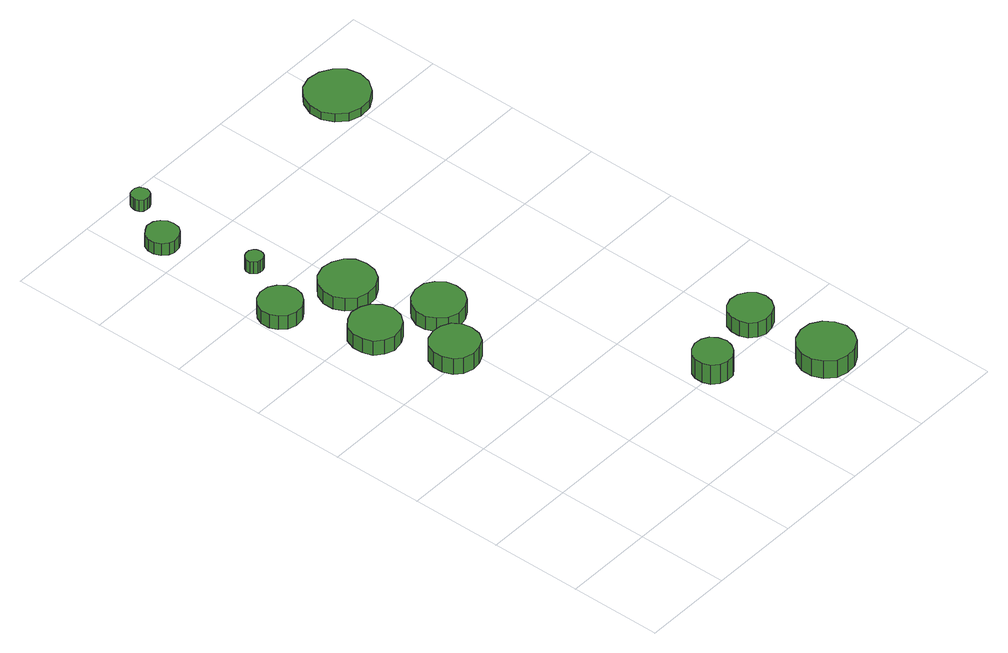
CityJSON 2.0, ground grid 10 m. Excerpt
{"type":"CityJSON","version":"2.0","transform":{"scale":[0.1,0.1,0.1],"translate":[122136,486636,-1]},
"CityObjects":{
"tree1":{"type":"SolitaryVegetationObject","attributes":{"function":"something"},"geometry":[{"type":"MultiSurface","lod":"1","boundaries":[[[0,1,2,3,4,5,6,7,8,9,10,11,12,13,14]],[[15,16,17,18,19,20,21,22,23,24,25,26,27,28,29]],[[0,29,28,1]],[[1,28,27,2]],[[2,27,26,3]],[[3,26,25,4]],[[4,25,24,5]],[[5,24,23,6]],[[6,23,22,7]],[[7,22,21,8]],[[8,21,20,9]],[[9,20,19,10]],[[10,19,18,11]],[[11,18,17,12]],[[12,17,16,13]],[[13,16,15,14]],[[14,15,29,0]]]}]},
"tree2":{"type":"SolitaryVegetationObject","attributes":{"function":"something"},"geometry":[{"type":"MultiSurface","lod":"1","boundaries":[[[30,31,32,33,34,35,36,37,38,39,40,41,42,43,44]],[[45,46,47,48,49,50,51,52,53,54,55,56,57,58,59]],[[30,59,58,31]],[[31,58,57,32]],[[32,57,56,33]],[[33,56,55,34]],[[34,55,54,35]],[[35,54,53,36]],[[36,53,52,37]],[[37,52,51,38]],[[38,51,50,39]],[[39,50,49,40]],[[40,49,48,41]],[[41,48,47,42]],[[42,47,46,43]],[[43,46,45,44]],[[44,45,59,30]]]}]},
"tree3":{"type":"SolitaryVegetationObject","attributes":{"function":"something"},"geometry":[{"type":"MultiSurface","lod":"1","boundaries":[[[60,61,62,63,64,65,66,67,68,69,70,71,72,73,74]],[[75,76,77,78,79,80,81,82,83,84,85,86,87,88,89]],[[60,89,88,61]],[[61,88,87,62]],[[62,87,86,63]],[[63,86,85,64]],[[64,85,84,65]],[[65,84,83,66]],[[66,83,82,67]],[[67,82,81,68]],[[68,81,80,69]],[[69,80,79,70]],[[70,79,78,71]],[[71,78,77,72]],[[72,77,76,73]],[[73,76,75,74]],[[74,75,89,60]]]}]},
"tree4":{"type":"SolitaryVegetationObject","attributes":{"function":"something"},"geometry":[{"type":"MultiSurface","lod":"1","boundaries":[[[90,91,92,93,94,95,96,97,98,99,100,101,102,103,104]],[[105,106,107,108,109,110,111,112,113,114,115,116,117,118,119]],[[90,119,118,91]],[[91,118,117,92]],[[92,117,116,93]],[[93,116,115,94]],[[94,115,114,95]],[[95,114,113,96]],[[96,113,112,97]],[[97,112,111,98]],[[98,111,110,99]],[[99,110,109,100]],[[100,109,108,101]],[[101,108,107,102]],[[102,107,106,103]],[[103,106,105,104]],[[104,105,119,90]]]}]},
"tree5":{"type":"SolitaryVegetationObject","attributes":{"function":"something"},"geometry":[{"type":"MultiSurface","lod":"1","boundaries":[[[120,121,122,123,124,125,126,127,128,129,130,131,132,133,134]],[[135,136,137,138,139,140,141,142,143,144,145,146,147,148,149]],[[120,149,148,121]],[[121,148,147,122]],[[122,147,146,123]],[[123,146,145,124]],[[124,145,144,125]],[[125,144,143,126]],[[126,143,142,127]],[[127,142,141,128]],[[128,141,140,129]],[[129,140,139,130]],[[130,139,138,131]],[[131,138,137,132]],[[132,137,136,133]],[[133,136,135,134]],[[134,135,149,120]]]}]},
"tree6":{"type":"SolitaryVegetationObject","attributes":{"function":"something"},"geometry":[{"type":"MultiSurface","lod":"1","boundaries":[[[150,151,152,153,154,155,156,157,158,159,160,161,162,163,164]],[[165,166,167,168,169,170,171,172,173,174,175,176,177,178,179]],[[150,179,178,151]],[[151,178,177,152]],[[152,177,176,153]],[[153,176,175,154]],[[154,175,174,155]],[[155,174,173,156]],[[156,173,172,157]],[[157,172,171,158]],[[158,171,170,159]],[[159,170,169,160]],[[160,169,168,161]],[[161,168,167,162]],[[162,167,166,163]],[[163,166,165,164]],[[164,165,179,150]]]}]},
"tree7":{"type":"SolitaryVegetationObject","attributes":{"function":"something"},"geometry":[{"type":"MultiSurface","lod":"1","boundaries":[[[180,181,182,183,184,185,186,187,188,189,190,191,192,193,194]],[[195,196,197,198,199,200,201,202,203,204,205,206,207,208,209]],[[180,209,208,181]],[[181,208,207,182]],[[182,207,206,183]],[[183,206,205,184]],[[184,205,204,185]],[[185,204,203,186]],[[186,203,202,187]],[[187,202,201,188]],[[188,201,200,189]],[[189,200,199,190]],[[190,199,198,191]],[[191,198,197,192]],[[192,197,196,193]],[[193,196,195,194]],[[194,195,209,180]]]}]},
"tree8":{"type":"SolitaryVegetationObject","attributes":{"function":"something"},"geometry":[{"type":"MultiSurface","lod":"1","boundaries":[[[210,211,212,213,214,215,216,217,218,219,220,221,222,223,224]],[[225,226,227,228,229,230,231,232,233,234,235,236,237,238,239]],[[210,239,238,211]],[[211,238,237,212]],[[212,237,236,213]],[[213,236,235,214]],[[214,235,234,215]],[[215,234,233,216]],[[216,233,232,217]],[[217,232,231,218]],[[218,231,230,219]],[[219,230,229,220]],[[220,229,228,221]],[[221,228,227,222]],[[222,227,226,223]],[[223,226,225,224]],[[224,225,239,210]]]}]},
"tree9":{"type":"SolitaryVegetationObject","attributes":{"function":"something"},"geometry":[{"type":"MultiSurface","lod":"1","boundaries":[[[240,241,242,243,244,245,246,247,248,249,250,251,252,253,254]],[[255,256,257,258,259,260,261,262,263,264,265,266,267,268,269]],[[240,269,268,241]],[[241,268,267,242]],[[242,267,266,243]],[[243,266,265,244]],[[244,265,264,245]],[[245,264,263,246]],[[246,263,262,247]],[[247,262,261,248]],[[248,261,260,249]],[[249,260,259,250]],[[250,259,258,251]],[[251,258,257,252]],[[252,257,256,253]],[[253,256,255,254]],[[254,255,269,240]]]}]},
"tree10":{"type":"SolitaryVegetationObject","attributes":{"function":"something"},"geometry":[{"type":"MultiSurface","lod":"1","boundaries":[[[270,271,272,273,274,275,276,277,278,279,280,281,282,283,284]],[[285,286,287,288,289,290,291,292,293,294,295,296,297,298,299]],[[270,299,298,271]],[[271,298,297,272]],[[272,297,296,273]],[[273,296,295,274]],[[274,295,294,275]],[[275,294,293,276]],[[276,293,292,277]],[[277,292,291,278]],[[278,291,290,279]],[[279,290,289,280]],[[280,289,288,281]],[[281,288,287,282]],[[282,287,286,283]],[[283,286,285,284]],[[284,285,299,270]]]}]},
"tree11":{"type":"SolitaryVegetationObject","attributes":{"function":"something"},"geometry":[{"type":"MultiSurface","lod":"1","boundaries":[[[300,301,302,303,304,305,306,307,308,309,310,311,312,313,314]],[[315,316,317,318,319,320,321,322,323,324,325,326,327,328,329]],[[300,329,328,301]],[[301,328,327,302]],[[302,327,326,303]],[[303,326,325,304]],[[304,325,324,305]],[[305,324,323,306]],[[306,323,322,307]],[[307,322,321,308]],[[308,321,320,309]],[[309,320,319,310]],[[310,319,318,311]],[[311,318,317,312]],[[312,317,316,313]],[[313,316,315,314]],[[314,315,329,300]]]}]},
"tree12":{"type":"SolitaryVegetationObject","attributes":{"function":"something"},"geometry":[{"type":"MultiSurface","lod":"1","boundaries":[[[330,331,332,333,334,335,336,337,338,339,340,341,342,343,344]],[[345,346,347,348,349,350,351,352,353,354,355,356,357,358,359]],[[330,359,358,331]],[[331,358,357,332]],[[332,357,356,333]],[[333,356,355,334]],[[334,355,354,335]],[[335,354,353,336]],[[336,353,352,337]],[[337,352,351,338]],[[338,351,350,339]],[[339,350,349,340]],[[340,349,348,341]],[[341,348,347,342]],[[342,347,346,343]],[[343,346,345,344]],[[344,345,359,330]]]}]},
"tree13":{"type":"SolitaryVegetationObject","attributes":{"function":"something"}}
},
"vertices":[
[47,476,26],[45,485,26],[39,493,26],[31,498,26],[21,499,26],[12,496,26],[5,489,26],[1,481,26],[1,471,26],[5,463,26],[12,456,26],[21,453,26],[31,454,26],[39,459,26],[45,467,26],[45,467,9],[39,459,9],[31,454,9],[21,453,9],[12,456,9],[5,463,9],[1,471,9],[1,481,9],[5,489,9],[12,496,9],[21,499,9],[31,498,9],[39,493,9],[45,485,9],[47,476,9],
[85,385,27],[82,396,27],[75,405,27],[66,410,27],[54,412,27],[44,408,27],[35,401,27],[31,390,27],[31,379,27],[35,368,27],[44,361,27],[54,357,27],[66,359,27],[75,364,27],[82,373,27],[82,373,9],[75,364,9],[66,359,9],[54,357,9],[44,361,9],[35,368,9],[31,379,9],[31,390,9],[35,401,9],[44,408,9],[54,412,9],[66,410,9],[75,405,9],[82,396,9],[85,385,9],
[111,308,28],[109,318,28],[103,327,28],[93,332,28],[83,333,28],[72,330,28],[64,323,28],[60,313,28],[60,302,28],[64,292,28],[72,285,28],[83,282,28],[93,283,28],[103,288,28],[109,297,28],[109,297,8],[103,288,8],[93,283,8],[83,282,8],[72,285,8],[64,292,8],[60,302,8],[60,313,8],[64,323,8],[72,330,8],[83,333,8],[93,332,8],[103,327,8],[109,318,8],[111,308,8],
[45,628,25],[44,635,25],[40,641,25],[34,645,25],[26,646,25],[20,643,25],[14,639,25],[11,632,25],[11,625,25],[14,618,25],[20,613,25],[26,611,25],[34,612,25],[40,616,25],[44,621,25],[44,621,10],[40,616,10],[34,612,10],[26,611,10],[20,613,10],[14,618,10],[11,625,10],[11,632,10],[14,639,10],[20,643,10],[26,646,10],[34,645,10],[40,641,10],[44,635,10],[45,628,10],
[68,538,25],[67,542,25],[65,545,25],[61,547,25],[57,547,25],[54,546,25],[51,544,25],[49,540,25],[49,536,25],[51,533,25],[54,530,25],[57,529,25],[61,529,25],[65,531,25],[67,534,25],[67,534,10],[65,531,10],[61,529,10],[57,529,10],[54,530,10],[51,533,10],[49,536,10],[49,540,10],[51,544,10],[54,546,10],[57,547,10],[61,547,10],[65,545,10],[67,542,10],[68,538,10],
[120,448,25],[118,460,25],[111,469,25],[100,475,25],[88,477,25],[76,473,25],[67,465,25],[62,454,25],[62,442,25],[67,431,25],[76,422,25],[88,419,25],[100,420,25],[111,426,25],[118,436,25],[118,436,9],[111,426,9],[100,420,9],[88,419,9],[76,422,9],[67,431,9],[62,442,9],[62,454,9],[67,465,9],[76,473,9],[88,477,9],[100,475,9],[111,469,9],[118,460,9],[120,448,9],
[150,360,26],[148,371,26],[141,380,26],[132,386,26],[120,387,26],[109,383,26],[101,376,26],[96,365,26],[96,354,26],[101,344,26],[109,336,26],[120,332,26],[132,334,26],[141,339,26],[148,348,26],[148,348,9],[141,339,9],[132,334,9],[120,332,9],[109,336,9],[101,344,9],[96,354,9],[96,365,9],[101,376,9],[109,383,9],[120,387,9],[132,386,9],[141,380,9],[148,371,9],[150,360,9],
[67,680,25],[66,684,25],[64,688,25],[60,690,25],[56,690,25],[52,689,25],[49,686,25],[48,682,25],[48,679,25],[49,675,25],[52,672,25],[56,671,25],[60,671,25],[64,673,25],[66,677,25],[66,677,11],[64,673,11],[60,671,11],[56,671,11],[52,672,11],[49,675,11],[48,679,11],[48,682,11],[49,686,11],[52,689,11],[56,690,11],[60,690,11],[64,688,11],[66,684,11],[67,680,11],
[252,105,31],[250,114,31],[245,121,31],[238,125,31],[229,126,31],[221,123,31],[214,117,31],[211,110,31],[211,101,31],[214,93,31],[221,87,31],[229,84,31],[238,85,31],[245,90,31],[250,97,31],[250,97,7],[245,90,7],[238,85,7],[229,84,7],[221,87,7],[214,93,7],[211,101,7],[211,110,7],[214,117,7],[221,123,7],[229,126,7],[238,125,7],[245,121,7],[250,114,7],[252,105,7],
[345,32,29],[342,44,29],[335,54,29],[324,61,29],[312,62,29],[300,58,29],[291,50,29],[286,39,29],[286,26,29],[291,15,29],[300,6,29],[312,3,29],[324,4,29],[335,10,29],[342,20,29],[342,20,7],[335,10,7],[324,4,7],[312,3,7],[300,6,7],[291,15,7],[286,26,7],[286,39,7],[291,50,7],[300,58,7],[312,62,7],[324,61,7],[335,54,7],[342,44,7],[345,32,7],
[330,121,27],[328,131,27],[322,138,27],[314,143,27],[304,144,27],[295,141,27],[288,135,27],[285,126,27],[285,117,27],[288,108,27],[295,102,27],[304,99,27],[314,100,27],[322,104,27],[328,112,27],[328,112,8],[322,104,8],[314,100,8],[304,99,8],[295,102,8],[288,108,8],[285,117,8],[285,126,8],[288,135,8],[295,141,8],[304,144,8],[314,143,8],[322,138,8],[328,131,8],[330,121,8],
[332,634,21],[329,648,21],[320,659,21],[308,666,21],[294,668,21],[281,664,21],[271,654,21],[265,641,21],[265,627,21],[271,615,21],[281,605,21],[294,601,21],[308,602,21],[320,609,21],[329,621,21],[329,621,11],[320,609,11],[308,602,11],[294,601,11],[281,605,11],[271,615,11],[265,627,11],[265,641,11],[271,654,11],[281,664,11],[294,668,11],[308,666,11],[320,659,11],[329,648,11],[332,634,11]
]}
